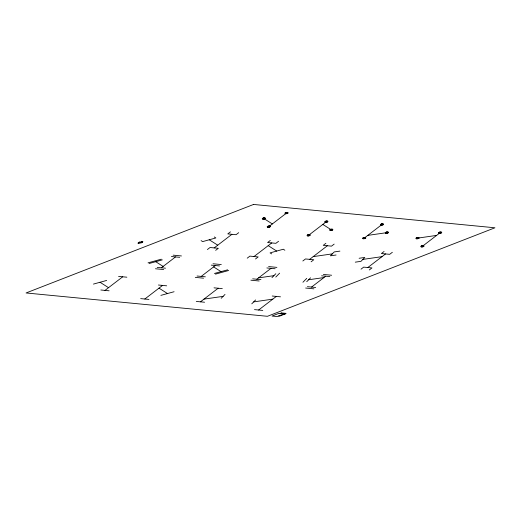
<?xml version="1.0" encoding="UTF-8"?>
<svg xmlns="http://www.w3.org/2000/svg" width="521" height="521" viewBox="0 0 521 521"><rect width="100%" height="100%" fill="white"/><g stroke="black" fill="none" stroke-linecap="round" stroke-linejoin="round"><path stroke-width="0.78" d="M221.178 298.312L225.013 294.424M271.982 277.615L275.817 273.727M275.778 277.068L279.614 273.18M251.773 303.828L255.609 299.94M302.929 282.252L306.765 278.364M306.726 281.705L310.562 277.817M104.981 290.399L122.709 276.801M161.354 267.794L175.538 256.912M207.391 249.546L210.048 247.508L218.325 248.309L215.661 250.347M230.438 231.871L227.781 233.909L236.052 234.71L238.716 232.672M144.825 299.015L162.552 285.417M214.183 247.911L231.917 234.313M201.197 276.41L215.381 265.534M268.79 226.668L286.517 213.069M247.228 258.169L249.891 256.13L258.169 256.931L255.505 258.97M270.282 240.487L267.618 242.532L275.896 243.327L278.559 241.288M254.027 256.527L271.76 242.929M200.435 301.835L218.162 288.237M308.627 235.284L326.361 221.685M256.807 279.23L270.992 268.354M302.844 260.988L305.501 258.95L313.779 259.745L311.115 261.789M325.892 243.307L323.235 245.345L331.506 246.146L334.169 244.108M309.637 259.347L327.37 245.749M258.618 310.015L276.351 296.416M364.244 238.104L381.971 224.505M311.545 287.078L325.729 276.202M361.027 269.168L363.684 267.13L371.961 267.931L369.304 269.969M384.081 251.493L381.418 253.532L389.695 254.333L392.352 252.288M367.826 267.527L385.56 253.929M422.427 246.283L440.16 232.685M263.033 218.455L264.394 218.123A1.96 0.436 -12.6 0 1 264.661 218.182L264.824 218.455A1.96 0.436 -12.6 0 1 264.688 218.612L263.326 218.937A1.96 0.436 -12.6 0 1 263.059 218.885L262.897 218.605M285.69 212.985L287.051 212.659A1.96 0.436 -12.6 0 1 287.318 212.718L287.488 212.991A1.96 0.436 -12.6 0 1 287.345 213.148L285.99 213.473A1.96 0.436 -12.6 0 1 285.723 213.415L285.554 213.141M140.305 242.786L141.64 242.265M148.049 262.845L161.263 259.197M149.097 263.515L162.311 259.868M93.448 284.088L106.655 280.441M214.431 273.46L227.644 269.813M215.479 274.131L228.693 270.484M160.878 295.374L174.086 291.727M367.787 235.381L386.901 232.64M417.497 238.156L436.611 235.407M339.913 251.115L334.215 251.936L330.379 255.824L336.078 255.01M313.186 256.625L332.3 253.883M359.119 258.273L364.817 257.452L360.981 261.34L355.283 262.161M362.896 259.399L382.01 256.651M258.585 277.869L273.896 275.668M308.64 279.764L323.958 277.563M203.978 299.113L223.092 296.371M253.694 301.887L272.802 299.139M387.435 232.229L386.074 232.555A1.96 0.436 -12.6 0 0 385.937 232.711L386.1 232.991A1.96 0.436 -12.6 0 0 386.367 233.043L387.728 232.718A1.96 0.436 -12.6 0 0 387.865 232.561L387.702 232.288M269.318 226.257L268.002 226.55A1.96 0.436 -12.6 0 0 267.82 226.739L267.989 227.019A1.96 0.436 -12.6 0 0 268.256 227.071L269.618 226.746A1.96 0.436 -12.6 0 0 269.754 226.589L269.585 226.316M173.174 255.153L181.451 255.954M171.402 256.514L179.68 257.315M268.628 266.589L276.905 267.39M266.856 267.95L275.134 268.751M213.017 263.776L221.295 264.57M323.365 274.443L331.643 275.238M211.246 265.13L219.523 265.931M321.594 275.798L329.871 276.599M157.218 267.39L165.496 268.191M155.447 268.751L163.718 269.552M252.672 278.833L260.949 279.634M250.901 280.194L259.171 280.988M197.062 276.013L205.339 276.814M307.41 286.68L315.687 287.481M195.284 277.374L203.561 278.175M305.638 288.041L313.909 288.842M118.573 276.397L126.85 277.198M214.027 287.833L222.304 288.634M158.417 285.02L166.694 285.814M272.216 296.019L280.487 296.82M100.84 289.995L109.117 290.796M196.293 301.438L204.571 302.232M140.683 298.618L148.96 299.419M254.482 309.617L262.76 310.418M284.023 313.896L278.852 313.395L272.027 316.052L277.198 316.553L284.824 313.59L285.86 313.688L279.673 316.097L278.637 316M322.818 224.408L331.291 229.82M263.86 218.533L272.333 223.945M284.863 250.243L283.294 249.24L270.08 252.887L271.656 253.89M268.211 245.651L276.69 251.063M214.294 236.944L215.863 237.954L202.649 241.601L201.08 240.598M209.26 239.777L217.732 245.189M213.61 266.895L221.034 271.636M155.701 261.692L163.132 266.433M159.009 288.139L167.482 293.551M100.052 282.265L108.524 287.677M269.377 226.348A1.96 0.436 -12.6 0 1 269.644 226.407M285.612 213.232A1.96 0.436 -12.6 0 1 285.749 213.082M262.949 218.703A1.96 0.436 -12.6 0 1 263.092 218.546M387.487 232.32A1.96 0.436 -12.6 0 1 387.754 232.379M263.307 218.481C263.75 219.562 265.339 217.576 263.307 218.481M263.587 218.507L264.18 218.507L263.587 218.507M268.237 226.609C268.673 227.697 270.262 225.71 268.237 226.609M268.51 226.642L269.11 226.589L268.51 226.642M285.97 213.011C286.407 214.098 287.996 212.112 285.97 213.011M286.244 213.037L286.837 212.991L286.244 213.037M308.08 235.231C308.517 236.313 310.106 234.333 308.08 235.231M308.354 235.258L308.953 235.205L308.354 235.258M325.807 221.633C326.25 222.714 327.839 220.735 325.807 221.633M326.087 221.659L326.68 221.607L326.087 221.659M330.737 229.768C331.18 230.849 332.769 228.862 330.737 229.768M331.011 229.794L331.61 229.741L331.011 229.794M363.691 238.051C364.127 239.132 365.716 237.153 363.691 238.051M363.964 238.077L364.563 238.025L363.964 238.077M381.424 224.453C381.86 225.534 383.449 223.548 381.424 224.453M381.698 224.479L382.29 224.427L381.698 224.479M386.348 232.581C386.79 233.668 388.379 231.682 386.348 232.581M386.628 232.613L387.22 232.613L386.628 232.613M416.95 238.097C417.386 239.185 418.975 237.198 416.95 238.097M417.223 238.123L417.822 238.13L417.223 238.123M421.873 246.231C422.316 247.319 423.905 245.332 421.873 246.231M422.153 246.257L422.746 246.205L422.153 246.257M439.607 232.633C440.05 233.721 441.639 231.734 439.607 232.633M439.88 232.659L440.479 232.607L439.88 232.659M325.579 221.575L325.534 221.607A1.96 0.436 -12.6 0 0 325.397 221.757L325.56 222.037A1.96 0.436 -12.6 0 0 325.827 222.096L327.188 221.764A1.96 0.436 -12.6 0 0 327.331 221.614L327.162 221.334A1.96 0.436 -12.6 0 0 326.895 221.275L325.579 221.575M307.846 235.173L307.8 235.205A1.96 0.436 -12.6 0 0 307.664 235.355L307.833 235.635A1.96 0.436 -12.6 0 0 308.1 235.694L309.461 235.362A1.96 0.436 -12.6 0 0 309.598 235.212L309.428 234.932A1.96 0.436 -12.6 0 0 309.161 234.873L307.846 235.173M330.509 229.709L330.464 229.741A1.96 0.436 -12.6 0 0 330.321 229.891L330.49 230.171A1.96 0.436 -12.6 0 0 330.757 230.223L332.118 229.898A1.96 0.436 -12.6 0 0 332.255 229.741L332.085 229.468A1.96 0.436 -12.6 0 0 331.818 229.409L330.509 229.709M381.19 224.395L381.144 224.427A1.96 0.436 -12.6 0 0 381.007 224.577L381.177 224.857A1.96 0.436 -12.6 0 0 381.444 224.909L382.798 224.584A1.96 0.436 -12.6 0 0 382.942 224.427L382.772 224.154A1.96 0.436 -12.6 0 0 382.505 224.095L381.242 224.362M363.456 237.993L363.417 238.025A1.96 0.436 -12.6 0 0 363.274 238.175L363.443 238.455A1.96 0.436 -12.6 0 0 363.71 238.514L365.071 238.182A1.96 0.436 -12.6 0 0 365.208 238.032L365.039 237.752A1.96 0.436 -12.6 0 0 364.772 237.693L363.456 237.993M416.715 238.038L416.67 238.071A1.96 0.436 -12.6 0 0 416.533 238.227L416.702 238.501A1.96 0.436 -12.6 0 0 416.969 238.559L418.33 238.234A1.96 0.436 -12.6 0 0 418.467 238.077L418.298 237.804A1.96 0.436 -12.6 0 0 418.031 237.745L416.715 238.038M439.379 232.574L439.333 232.607A1.96 0.436 -12.6 0 0 439.19 232.763L439.359 233.037A1.96 0.436 -12.6 0 0 439.626 233.095L440.987 232.77A1.96 0.436 -12.6 0 0 441.124 232.613L440.955 232.333A1.96 0.436 -12.6 0 0 440.688 232.281L439.379 232.574M421.645 246.172L421.6 246.205A1.96 0.436 -12.6 0 0 421.463 246.361L421.632 246.635A1.96 0.436 -12.6 0 0 421.893 246.694L423.254 246.368A1.96 0.436 -12.6 0 0 423.397 246.212L423.228 245.932A1.96 0.436 -12.6 0 0 422.961 245.879L421.697 246.14M139.576 242.07L138.234 242.591L141.276 242.884L142.617 242.363L139.576 242.07M141.972 241.633L137.902 243.222L138.873 243.314L142.943 241.731L141.972 241.633M253.564 204.447L26.05 292.965L267.436 316.299L494.95 227.788L253.564 204.447M281.496 312.939L280.129 313.466L284.661 313.902L286.022 313.375L281.496 312.939M263.509 217.96L262.975 218.13A2.091 0.469 -12.6 0 0 262.48 218.397A3.269 0.729 -12.6 0 0 262.252 218.657L262.532 219.12A3.269 0.729 -12.6 0 0 262.975 219.211A2.091 0.469 -12.6 0 0 263.626 219.204L264.746 218.937A2.091 0.469 -12.6 0 0 265.241 218.664A3.269 0.729 -12.6 0 0 265.469 218.41L265.189 217.947A3.269 0.729 -12.6 0 0 264.746 217.85A2.221 0.495 -12.6 0 0 264.056 217.863L263.509 217.96M263.58 218.071L263.151 218.208A1.674 0.371 -12.6 0 0 262.753 218.423A2.618 0.586 -12.6 0 0 262.571 218.631L262.792 219.002A2.618 0.586 -12.6 0 0 263.151 219.074A1.674 0.371 -12.6 0 0 263.672 219.067L264.57 218.853A1.674 0.371 -12.6 0 0 264.961 218.638A2.618 0.586 -12.6 0 0 265.15 218.436L264.922 218.065A2.618 0.586 -12.6 0 0 264.57 217.986A1.771 0.397 -12.6 0 0 264.017 217.993L263.58 218.071M286.172 212.49L285.632 212.666A2.091 0.469 -12.6 0 0 285.137 212.933A3.269 0.729 -12.6 0 0 284.909 213.193L285.189 213.649A3.269 0.729 -12.6 0 0 285.632 213.747A2.091 0.469 -12.6 0 0 286.283 213.74L287.403 213.467A2.091 0.469 -12.6 0 0 287.898 213.2A3.269 0.729 -12.6 0 0 288.133 212.939L287.853 212.483A3.269 0.729 -12.6 0 0 287.403 212.386A2.221 0.495 -12.6 0 0 286.713 212.392L286.172 212.49M286.237 212.607L285.808 212.744A1.674 0.371 -12.6 0 0 285.417 212.959A2.618 0.586 -12.6 0 0 285.228 213.167L285.456 213.532A2.618 0.586 -12.6 0 0 285.808 213.61A1.674 0.371 -12.6 0 0 286.335 213.603L287.227 213.389A1.674 0.371 -12.6 0 0 287.625 213.174A2.618 0.586 -12.6 0 0 287.807 212.965L287.585 212.601A2.618 0.586 -12.6 0 0 287.227 212.522A1.771 0.397 -12.6 0 0 286.674 212.529L286.237 212.607M268.439 226.088L267.905 226.264A2.091 0.469 -12.6 0 0 267.41 226.531A3.269 0.729 -12.6 0 0 267.175 226.791L267.455 227.254A3.269 0.729 -12.6 0 0 267.898 227.345A2.091 0.469 -12.6 0 0 268.556 227.338L269.676 227.065A2.091 0.469 -12.6 0 0 270.165 226.798A3.269 0.729 -12.6 0 0 270.399 226.544L270.119 226.081A3.269 0.729 -12.6 0 0 269.676 225.984A2.221 0.495 -12.6 0 0 268.979 225.99L268.439 226.088M268.51 226.205L268.081 226.342A1.674 0.371 -12.6 0 0 267.683 226.557A2.618 0.586 -12.6 0 0 267.501 226.765L267.722 227.136A2.618 0.586 -12.6 0 0 268.081 227.208A1.674 0.371 -12.6 0 0 268.602 227.202L269.494 226.987A1.674 0.371 -12.6 0 0 269.891 226.772A2.618 0.586 -12.6 0 0 270.073 226.563L269.852 226.199A2.618 0.586 -12.6 0 0 269.5 226.121A1.771 0.397 -12.6 0 0 268.94 226.127L268.51 226.205M326.016 221.112L325.475 221.282A2.091 0.469 -12.6 0 0 324.98 221.555A3.269 0.729 -12.6 0 0 324.752 221.809L325.032 222.272A3.269 0.729 -12.6 0 0 325.475 222.363A2.091 0.469 -12.6 0 0 326.126 222.356L327.247 222.089A2.091 0.469 -12.6 0 0 327.742 221.816A3.269 0.729 -12.6 0 0 327.97 221.562L327.689 221.099A3.269 0.729 -12.6 0 0 327.247 221.008A2.221 0.495 -12.6 0 0 326.556 221.015L326.016 221.112M326.081 221.223L325.651 221.366A1.674 0.371 -12.6 0 0 325.26 221.581A2.618 0.586 -12.6 0 0 325.071 221.783L325.299 222.154A2.618 0.586 -12.6 0 0 325.651 222.233A1.674 0.371 -12.6 0 0 326.172 222.226L327.071 222.005A1.674 0.371 -12.6 0 0 327.468 221.79A2.618 0.586 -12.6 0 0 327.65 221.588L327.429 221.217A2.618 0.586 -12.6 0 0 327.071 221.138A1.771 0.397 -12.6 0 0 326.517 221.145L326.081 221.223M308.282 234.71L307.742 234.88A2.091 0.469 -12.6 0 0 307.253 235.153A3.269 0.729 -12.6 0 0 307.019 235.407L307.299 235.87A3.269 0.729 -12.6 0 0 307.742 235.961A2.091 0.469 -12.6 0 0 308.399 235.954L309.513 235.687A2.091 0.469 -12.6 0 0 310.008 235.42A3.269 0.729 -12.6 0 0 310.242 235.16L309.962 234.697A3.269 0.729 -12.6 0 0 309.52 234.606A2.221 0.495 -12.6 0 0 308.823 234.613L308.282 234.71M308.354 234.821L307.924 234.964A1.674 0.371 -12.6 0 0 307.527 235.179A2.618 0.586 -12.6 0 0 307.344 235.381L307.566 235.752A2.618 0.586 -12.6 0 0 307.924 235.831A1.674 0.371 -12.6 0 0 308.445 235.824L309.337 235.609A1.674 0.371 -12.6 0 0 309.735 235.388A2.618 0.586 -12.6 0 0 309.917 235.186L309.695 234.815A2.618 0.586 -12.6 0 0 309.337 234.743A1.771 0.397 -12.6 0 0 308.784 234.743L308.354 234.821M330.939 229.24L330.405 229.416A2.091 0.469 -12.6 0 0 329.91 229.683A3.269 0.729 -12.6 0 0 329.676 229.943L329.956 230.406A3.269 0.729 -12.6 0 0 330.405 230.497A2.091 0.469 -12.6 0 0 331.056 230.49L332.177 230.223A2.091 0.469 -12.6 0 0 332.672 229.95A3.269 0.729 -12.6 0 0 332.899 229.696L332.619 229.233A3.269 0.729 -12.6 0 0 332.177 229.136A2.221 0.495 -12.6 0 0 331.486 229.149L330.939 229.24M331.011 229.357L330.581 229.494A1.674 0.371 -12.6 0 0 330.184 229.709A2.618 0.586 -12.6 0 0 330.001 229.917L330.223 230.289A2.618 0.586 -12.6 0 0 330.581 230.36A1.674 0.371 -12.6 0 0 331.102 230.354L332.001 230.139A1.674 0.371 -12.6 0 0 332.391 229.924A2.618 0.586 -12.6 0 0 332.58 229.722L332.352 229.351A2.618 0.586 -12.6 0 0 332.001 229.273A1.771 0.397 -12.6 0 0 331.447 229.279L331.011 229.357M381.626 223.932L381.085 224.102A2.091 0.469 -12.6 0 0 380.59 224.369A3.269 0.729 -12.6 0 0 380.363 224.629L380.643 225.092A3.269 0.729 -12.6 0 0 381.085 225.183A2.091 0.469 -12.6 0 0 381.737 225.176L382.857 224.909A2.091 0.469 -12.6 0 0 383.352 224.636A3.269 0.729 -12.6 0 0 383.586 224.382L383.306 223.919A3.269 0.729 -12.6 0 0 382.857 223.822A2.221 0.495 -12.6 0 0 382.167 223.835L381.626 223.932M381.691 224.043L381.261 224.18A1.674 0.371 -12.6 0 0 380.871 224.395A2.618 0.586 -12.6 0 0 380.682 224.603L380.91 224.974A2.618 0.586 -12.6 0 0 381.261 225.046A1.674 0.371 -12.6 0 0 381.789 225.039L382.681 224.825A1.674 0.371 -12.6 0 0 383.078 224.61A2.618 0.586 -12.6 0 0 383.261 224.408L383.039 224.037A2.618 0.586 -12.6 0 0 382.681 223.958A1.771 0.397 -12.6 0 0 382.127 223.965L381.691 224.043M363.892 237.53L363.358 237.7A2.091 0.469 -12.6 0 0 362.863 237.967A3.269 0.729 -12.6 0 0 362.629 238.227L362.909 238.69A3.269 0.729 -12.6 0 0 363.352 238.781A2.091 0.469 -12.6 0 0 364.01 238.774L365.13 238.507A2.091 0.469 -12.6 0 0 365.618 238.234A3.269 0.729 -12.6 0 0 365.853 237.98L365.573 237.517A3.269 0.729 -12.6 0 0 365.13 237.426A2.221 0.495 -12.6 0 0 364.433 237.433L363.892 237.53M363.964 237.641L363.534 237.778A1.674 0.371 -12.6 0 0 363.137 237.999A2.618 0.586 -12.6 0 0 362.955 238.201L363.176 238.572A2.618 0.586 -12.6 0 0 363.534 238.644A1.674 0.371 -12.6 0 0 364.055 238.644L364.947 238.423A1.674 0.371 -12.6 0 0 365.345 238.208A2.618 0.586 -12.6 0 0 365.527 238.006L365.306 237.635A2.618 0.586 -12.6 0 0 364.954 237.556A1.771 0.397 -12.6 0 0 364.394 237.563L363.964 237.641M386.549 232.06L386.015 232.236A2.091 0.469 -12.6 0 0 385.52 232.503A3.269 0.729 -12.6 0 0 385.293 232.763L385.573 233.226A3.269 0.729 -12.6 0 0 386.015 233.317A2.091 0.469 -12.6 0 0 386.667 233.31L387.787 233.037A2.091 0.469 -12.6 0 0 388.282 232.77A3.269 0.729 -12.6 0 0 388.51 232.516L388.23 232.053A3.269 0.729 -12.6 0 0 387.787 231.956A2.221 0.495 -12.6 0 0 387.096 231.962L386.549 232.06M386.621 232.177L386.191 232.314A1.674 0.371 -12.6 0 0 385.8 232.529A2.618 0.586 -12.6 0 0 385.612 232.737L385.833 233.108A2.618 0.586 -12.6 0 0 386.191 233.18A1.674 0.371 -12.6 0 0 386.712 233.174L387.611 232.959A1.674 0.371 -12.6 0 0 388.002 232.744A2.618 0.586 -12.6 0 0 388.191 232.535L387.963 232.171A2.618 0.586 -12.6 0 0 387.611 232.092A1.771 0.397 -12.6 0 0 387.057 232.099L386.621 232.177M417.152 237.576L416.611 237.752A2.091 0.469 -12.6 0 0 416.123 238.019A3.269 0.729 -12.6 0 0 415.888 238.279L416.168 238.735A3.269 0.729 -12.6 0 0 416.611 238.833A2.091 0.469 -12.6 0 0 417.269 238.826L418.383 238.553A2.091 0.469 -12.6 0 0 418.877 238.286A3.269 0.729 -12.6 0 0 419.112 238.032L418.832 237.569A3.269 0.729 -12.6 0 0 418.389 237.472A2.221 0.495 -12.6 0 0 417.692 237.478L417.152 237.576M417.223 237.693L416.793 237.83A1.674 0.371 -12.6 0 0 416.396 238.045A2.618 0.586 -12.6 0 0 416.214 238.253L416.435 238.618A2.618 0.586 -12.6 0 0 416.793 238.696A1.674 0.371 -12.6 0 0 417.314 238.69L418.207 238.475A1.674 0.371 -12.6 0 0 418.604 238.26A2.618 0.586 -12.6 0 0 418.786 238.051L418.565 237.687A2.618 0.586 -12.6 0 0 418.207 237.609A1.771 0.397 -12.6 0 0 417.653 237.615L417.223 237.693M439.809 232.112L439.275 232.281A2.091 0.469 -12.6 0 0 438.78 232.555A3.269 0.729 -12.6 0 0 438.545 232.809L438.825 233.271A3.269 0.729 -12.6 0 0 439.275 233.369A2.091 0.469 -12.6 0 0 439.926 233.362L441.046 233.089A2.091 0.469 -12.6 0 0 441.541 232.822A3.269 0.729 -12.6 0 0 441.769 232.561L441.489 232.099A3.269 0.729 -12.6 0 0 441.046 232.008A2.221 0.495 -12.6 0 0 440.356 232.014L439.809 232.112M439.88 232.229L439.45 232.366A1.674 0.371 -12.6 0 0 439.053 232.581A2.618 0.586 -12.6 0 0 438.871 232.783L439.092 233.154A2.618 0.586 -12.6 0 0 439.45 233.232A1.674 0.371 -12.6 0 0 439.971 233.226L440.87 233.011A1.674 0.371 -12.6 0 0 441.261 232.796A2.618 0.586 -12.6 0 0 441.45 232.587L441.222 232.216A2.618 0.586 -12.6 0 0 440.87 232.145A1.771 0.397 -12.6 0 0 440.317 232.151L439.88 232.229M422.082 245.71L421.541 245.879A2.091 0.469 -12.6 0 0 421.046 246.153A3.269 0.729 -12.6 0 0 420.818 246.407L421.098 246.869A3.269 0.729 -12.6 0 0 421.541 246.967A2.091 0.469 -12.6 0 0 422.192 246.961L423.312 246.687A2.091 0.469 -12.6 0 0 423.807 246.42A3.269 0.729 -12.6 0 0 424.035 246.159L423.762 245.697A3.269 0.729 -12.6 0 0 423.312 245.606A2.221 0.495 -12.6 0 0 422.622 245.612L422.082 245.71M422.147 245.827L421.717 245.964A1.674 0.371 -12.6 0 0 421.326 246.179A2.618 0.586 -12.6 0 0 421.137 246.387L421.365 246.752A2.618 0.586 -12.6 0 0 421.717 246.83A1.674 0.371 -12.6 0 0 422.238 246.824L423.137 246.609A1.674 0.371 -12.6 0 0 423.534 246.394A2.618 0.586 -12.6 0 0 423.716 246.186L423.495 245.814A2.618 0.586 -12.6 0 0 423.137 245.743A1.771 0.397 -12.6 0 0 422.583 245.749L422.147 245.827"/></g></svg>
